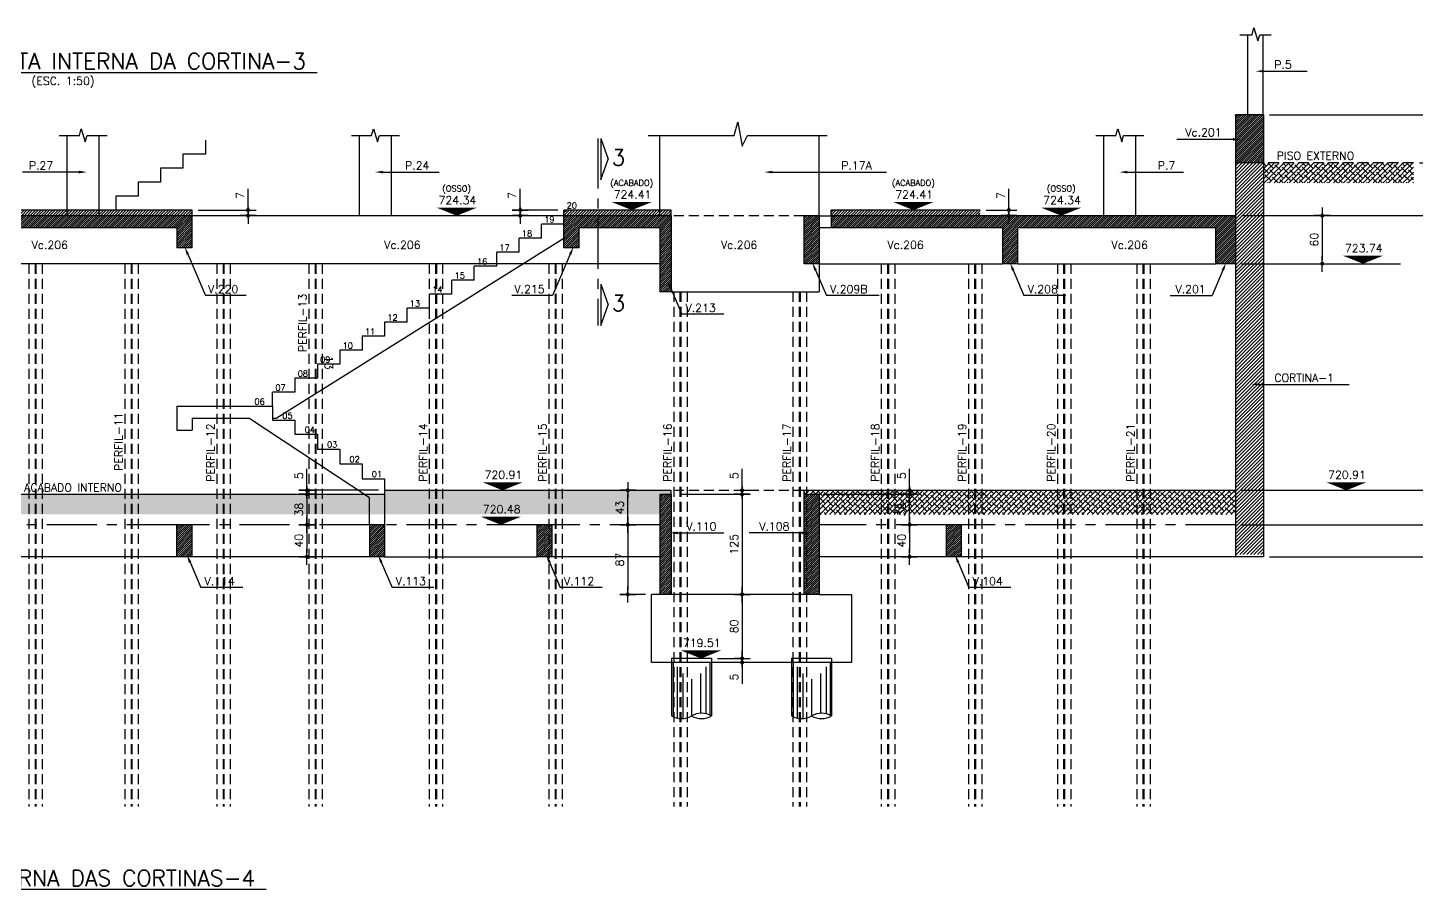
# Model space of a CAD drawing. Header units: inches. Extents: x 0 to 5940, y 0 to 4205.
# Drawn here: x 2187 to 3921, y 1259 to 2335 of the extents above; entities that cross this region are included whole.
import ezdxf
from ezdxf.enums import TextEntityAlignment as Align

# ---------------------------------------------------------------- set-up
doc = ezdxf.new("R2010")
doc.units = ezdxf.units.IN
doc.header["$LTSCALE"] = 50
doc.header["$MEASUREMENT"] = 0
doc.linetypes.add('CENTER', pattern=[2, 1.25, -0.25, 0.25, -0.25])
doc.linetypes.add('HIDDEN', pattern=[0.375, 0.25, -0.125])
for name, color, linetype in [('ATERRO', 253, 'Continuous'), ('COTA', 6, 'Continuous'), ('NIVEL', 3, 'Continuous'), ('TEXTO', 3, 'Continuous'), ('TEXTO_PERFIL', 4, 'Continuous'), ('VISTAS', 2, 'Continuous')]:
    doc.layers.add(name, color=color, linetype=linetype)
doc.styles.add('060CL', font='simplex.shx', dxfattribs={"height": 11.25})
doc.styles.add('ROMANS', font='romans.shx')
doc.dimstyles.new('COTA_50', dxfattribs={"dimscale": 5, "dimtxt": 2, "dimasz": 1, "dimexe": 2, "dimexo": 1.5, "dimgap": 1, "dimtad": 1, "dimzin": 12, "dimdsep": 46, "dimtxsty": 'ROMANS', "dimblk1": 'COTA', "dimblk2": 'COTA', "dimsah": 1, "dimcen": -4, "dimdle": 1.5, "dimclrd": 6, "dimclre": 6, "dimclrt": 3, "dimadec": 0, "dimazin": 0, "dimtfac": 1, "dimtofl": 0, "dimtmove": 0, "dimatfit": 3, "dimldrblk": 'COTA', "dimfxl": 1, "dimtolj": 1, "dimtzin": 12, "dimarcsym": 0})
pattern_1 = [(45, (6556.4943, 12262.44), (-1.3258252, 1.3258252), [])]
pattern_2 = [(45, (-30538.57, 12849.0712), (-1.76776695, 1.76776695), [])]
pattern_3 = [(45, (-30538.57, 9300.2643), (-1.32582521, 1.32582521), [])]
pattern_4 = [(45, (0, -30.5923), (-1.3258252, 1.3258252), [])]

# ---------------------------------------------------------------- blocks, each defined once
blk = doc.blocks.new('COTA')
at = {"layer": 'COTA'}
for p, q in [((2, 0), (-2, 0)), ((0, -2), (0, 2))]:
    blk.add_line(p, q, dxfattribs=at)
at = {"layer": 'COTA', "const_width": 0.5}
blk.add_lwpolyline([(-0.25, 0, 1), (0.25, 0, 1)], format="xyb", close=True, dxfattribs=at)
blk = doc.blocks.new('*D60')
at = {"layer": 'COTA', "color": 6, "lineweight": -2, "transparency": 16777216}
for p, q in [((3738, 2226.4), (3964, 2226.4)), ((3954, 2171.4), (3954, 2221.4)), ((3925.7, 2166.4), (3964, 2166.4))]:
    blk.add_line(p, q, dxfattribs=at)
at = {"layer": 'Defpoints', "color": 0, "transparency": 16777216}
for p in [(3730.5, 2226.4), (3954, 2226.4), (3918.2, 2166.4)]:
    blk.add_point(p, dxfattribs=at)
at = {"layer": 'COTA', "color": 6, "lineweight": -2, "transparency": 16777216, "xscale": 5, "yscale": 5, "zscale": 5}
for p, rotation in [((3954, 2226.4), 90), ((3954, 2166.4), 270)]:
    blk.add_blockref('COTA', p, dxfattribs=dict(at, rotation=rotation))
at = {"layer": 'COTA', "color": 3, "transparency": 16777216, "insert": (3944, 2196.4), "char_height": 10, "attachment_point": 5, "rotation": 90, "style": 'ROMANS'}
blk.add_mtext('\\A1;60', dxfattribs=at)
blk = doc.blocks.new('*D61')
at = {"layer": 'COTA', "color": 6, "lineweight": -2, "transparency": 16777216}
for p, q in [((3925.7, 2166.4), (3964, 2166.4)), ((3954, 2161.4), (3954, 2105.4)), ((3703, 2100.4), (3964, 2100.4))]:
    blk.add_line(p, q, dxfattribs=at)
at = {"layer": 'Defpoints', "color": 0, "transparency": 16777216}
for p in [(3918.2, 2166.4), (3695.5, 2100.4), (3954, 2100.4)]:
    blk.add_point(p, dxfattribs=at)
at = {"layer": 'COTA', "color": 6, "lineweight": -2, "transparency": 16777216, "xscale": 5, "yscale": 5, "zscale": 5}
for p, rotation in [((3954, 2166.4), 90), ((3954, 2100.4), 270)]:
    blk.add_blockref('COTA', p, dxfattribs=dict(at, rotation=rotation))
at = {"layer": 'COTA', "color": 3, "transparency": 16777216, "insert": (3944, 2133.4), "char_height": 10, "attachment_point": 5, "rotation": 90, "style": 'ROMANS'}
blk.add_mtext('\\A1;66', dxfattribs=at)
blk = doc.blocks.new('*D62')
at = {"layer": 'COTA', "color": 6, "lineweight": -2, "transparency": 16777216}
for p, q in [((3703, 1714.4), (3964, 1714.4)), ((3954, 1709.4), (3954, 1679.4)), ((3738, 1674.4), (3964, 1674.4))]:
    blk.add_line(p, q, dxfattribs=at)
at = {"layer": 'Defpoints', "color": 0, "transparency": 16777216}
for p in [(3695.5, 1714.4), (3730.5, 1674.4), (3954, 1674.4)]:
    blk.add_point(p, dxfattribs=at)
at = {"layer": 'COTA', "color": 6, "lineweight": -2, "transparency": 16777216, "xscale": 5, "yscale": 5, "zscale": 5}
for p, rotation in [((3954, 1714.4), 90), ((3954, 1674.4), 270)]:
    blk.add_blockref('COTA', p, dxfattribs=dict(at, rotation=rotation))
at = {"layer": 'COTA', "color": 3, "transparency": 16777216, "insert": (3944, 1694.4), "char_height": 10, "attachment_point": 5, "rotation": 90, "style": 'ROMANS'}
blk.add_mtext('\\A1;40', dxfattribs=at)
blk = doc.blocks.new('*D63')
at = {"layer": 'COTA', "color": 6, "lineweight": -2, "transparency": 16777216}
for p, q in [((3703, 2100.4), (3814, 2100.4)), ((3804, 2095.4), (3804, 2045.4)), ((3703, 2040.4), (3814, 2040.4))]:
    blk.add_line(p, q, dxfattribs=at)
at = {"layer": 'Defpoints', "color": 0, "transparency": 16777216}
for p in [(3695.5, 2100.4), (3695.5, 2040.4), (3804, 2040.4)]:
    blk.add_point(p, dxfattribs=at)
at = {"layer": 'COTA', "color": 6, "lineweight": -2, "transparency": 16777216, "xscale": 5, "yscale": 5, "zscale": 5}
for p, rotation in [((3804, 2100.4), 90), ((3804, 2040.4), 270)]:
    blk.add_blockref('COTA', p, dxfattribs=dict(at, rotation=rotation))
at = {"layer": 'COTA', "color": 3, "transparency": 16777216, "insert": (3794, 2070.4), "char_height": 10, "attachment_point": 5, "rotation": 90, "style": 'ROMANS'}
blk.add_mtext('\\A1;60', dxfattribs=at)
blk = doc.blocks.new('*D64')
at = {"layer": 'COTA', "color": 6, "lineweight": -2, "transparency": 16777216}
for p, q in [((3280.2, 1714.4), (3298.5, 1714.4)), ((3288.5, 1709.4), (3288.5, 1679.4)), ((3280.2, 1674.4), (3298.5, 1674.4))]:
    blk.add_line(p, q, dxfattribs=at)
at = {"layer": 'Defpoints', "color": 0, "transparency": 16777216}
for p in [(3272.7, 1714.4), (3272.7, 1674.4), (3288.5, 1674.4)]:
    blk.add_point(p, dxfattribs=at)
at = {"layer": 'COTA', "color": 6, "lineweight": -2, "transparency": 16777216, "xscale": 5, "yscale": 5, "zscale": 5}
for p, rotation in [((3288.5, 1714.4), 90), ((3288.5, 1674.4), 270)]:
    blk.add_blockref('COTA', p, dxfattribs=dict(at, rotation=rotation))
at = {"layer": 'COTA', "color": 3, "transparency": 16777216, "insert": (3278.5, 1694.4), "char_height": 10, "attachment_point": 5, "rotation": 90, "style": 'ROMANS'}
blk.add_mtext('\\A1;40', dxfattribs=at)
blk = doc.blocks.new('*D77')
at = {"layer": 'COTA', "color": 6, "lineweight": -2, "transparency": 16777216}
for p, q in [((3079.1, 1762.4), (3079.1, 1784)), ((3003, 1752.4), (3089.1, 1752.4)), ((3079.8, 1757.4), (3089.1, 1757.4)), ((3079.1, 1747.4), (3079.1, 1742.4))]:
    blk.add_line(p, q, dxfattribs=at)
at = {"layer": 'Defpoints', "color": 0, "transparency": 16777216}
for p in [(2995.5, 1752.4), (3072.3, 1757.4), (3079.1, 1757.4)]:
    blk.add_point(p, dxfattribs=at)
at = {"layer": 'COTA', "color": 6, "lineweight": -2, "transparency": 16777216, "xscale": 5, "yscale": 5, "zscale": 5}
for p, rotation in [((3079.1, 1757.4), 270), ((3079.1, 1752.4), 90)]:
    blk.add_blockref('COTA', p, dxfattribs=dict(at, rotation=rotation))
at = {"layer": 'COTA', "color": 3, "transparency": 16777216, "insert": (3069.1, 1775.7), "char_height": 10, "attachment_point": 5, "rotation": 90, "style": 'ROMANS'}
blk.add_mtext('\\A1;5', dxfattribs=at)
blk = doc.blocks.new('*D78')
at = {"layer": 'COTA', "color": 6, "lineweight": -2}
for p, q in [((3078.9, 1752.4), (3089.1, 1752.4)), ((3079.1, 1747.4), (3079.1, 1632.4)), ((3073.8, 1627.4), (3089.1, 1627.4))]:
    blk.add_line(p, q, dxfattribs=at)
at = {"layer": 'Defpoints', "color": 0}
for p in [(3071.4, 1752.4), (3066.3, 1627.4), (3079.1, 1627.4)]:
    blk.add_point(p, dxfattribs=at)
at = {"layer": 'COTA', "color": 6, "lineweight": -2, "xscale": 5, "yscale": 5, "zscale": 5}
for p, rotation in [((3079.1, 1752.4), 90), ((3079.1, 1627.4), 270)]:
    blk.add_blockref('COTA', p, dxfattribs=dict(at, rotation=rotation))
at = {"layer": 'COTA', "color": 3, "insert": (3069.1, 1689.9), "char_height": 10, "attachment_point": 5, "rotation": 90, "style": 'ROMANS'}
blk.add_mtext('\\A1;125', dxfattribs=at)
blk = doc.blocks.new('*D80')
at = {"layer": 'COTA', "color": 6, "lineweight": -2, "transparency": 16777216}
for p, q in [((3412.4, 2112.4), (3412.4, 2134)), ((3384.1, 2107.4), (3422.4, 2107.4)), ((3407.4, 2100.4), (3422.4, 2100.4)), ((3412.4, 2095.4), (3412.4, 2090.4))]:
    blk.add_line(p, q, dxfattribs=at)
at = {"layer": 'Defpoints', "color": 0, "transparency": 16777216}
for p in [(3376.6, 2107.4), (3399.9, 2100.4), (3412.4, 2107.4)]:
    blk.add_point(p, dxfattribs=at)
at = {"layer": 'COTA', "color": 6, "lineweight": -2, "transparency": 16777216, "xscale": 5, "yscale": 5, "zscale": 5}
for p, rotation in [((3412.4, 2107.4), 270), ((3412.4, 2100.4), 90)]:
    blk.add_blockref('COTA', p, dxfattribs=dict(at, rotation=rotation))
at = {"layer": 'COTA', "color": 3, "transparency": 16777216, "insert": (3402.4, 2125.7), "char_height": 10, "attachment_point": 5, "rotation": 90, "style": 'ROMANS'}
blk.add_mtext('\\A1;7', dxfattribs=at)
blk = doc.blocks.new('*D81')
at = {"layer": 'COTA', "color": 6, "lineweight": -2, "transparency": 16777216}
for p, q in [((2802, 2112.4), (2802, 2134)), ((2849, 2107.4), (2792, 2107.4)), ((2810.7, 2100.4), (2792, 2100.4)), ((2802, 2095.4), (2802, 2090.4))]:
    blk.add_line(p, q, dxfattribs=at)
at = {"layer": 'Defpoints', "color": 0, "transparency": 16777216}
for p in [(2802, 2107.4), (2818.2, 2100.4), (2856.5, 2107.4)]:
    blk.add_point(p, dxfattribs=at)
at = {"layer": 'COTA', "color": 6, "lineweight": -2, "transparency": 16777216, "xscale": 5, "yscale": 5, "zscale": 5}
for p, rotation in [((2802, 2107.4), 270), ((2802, 2100.4), 90)]:
    blk.add_blockref('COTA', p, dxfattribs=dict(at, rotation=rotation))
at = {"layer": 'COTA', "color": 3, "transparency": 16777216, "insert": (2792, 2125.7), "char_height": 10, "attachment_point": 5, "rotation": 90, "style": 'ROMANS'}
blk.add_mtext('\\A1;7', dxfattribs=at)
blk = doc.blocks.new('*D82')
at = {"layer": 'COTA', "color": 6, "lineweight": -2, "transparency": 16777216}
for p, q in [((2461.8, 2112.4), (2461.8, 2134)), ((2399.5, 2107.4), (2471.8, 2107.4)), ((2463.8, 2100.4), (2471.8, 2100.4)), ((2461.8, 2095.4), (2461.8, 2090.4))]:
    blk.add_line(p, q, dxfattribs=at)
at = {"layer": 'Defpoints', "color": 0, "transparency": 16777216}
for p in [(2392, 2107.4), (2456.3, 2100.4), (2461.8, 2107.4)]:
    blk.add_point(p, dxfattribs=at)
at = {"layer": 'COTA', "color": 6, "lineweight": -2, "transparency": 16777216, "xscale": 5, "yscale": 5, "zscale": 5}
for p, rotation in [((2461.8, 2107.4), 270), ((2461.8, 2100.4), 90)]:
    blk.add_blockref('COTA', p, dxfattribs=dict(at, rotation=rotation))
at = {"layer": 'COTA', "color": 3, "transparency": 16777216, "insert": (2451.8, 2125.7), "char_height": 10, "attachment_point": 5, "rotation": 90, "style": 'ROMANS'}
blk.add_mtext('\\A1;7', dxfattribs=at)
blk = doc.blocks.new('*D114')
at = {"layer": 'COTA', "color": 6, "lineweight": -2, "transparency": 16777216}
for p, q in [((2535.4, 1762.4), (2535.4, 1784)), ((2625, 1757.4), (2525.4, 1757.4)), ((2537, 1752.4), (2545.4, 1752.4)), ((2535.4, 1747.4), (2535.4, 1742.4))]:
    blk.add_line(p, q, dxfattribs=at)
at = {"layer": 'Defpoints', "color": 0, "transparency": 16777216}
for p in [(2529.5, 1752.4), (2535.4, 1757.4), (2632.5, 1757.4)]:
    blk.add_point(p, dxfattribs=at)
at = {"layer": 'COTA', "color": 6, "lineweight": -2, "transparency": 16777216, "xscale": 5, "yscale": 5, "zscale": 5}
for p, rotation in [((2535.4, 1757.4), 270), ((2535.4, 1752.4), 90)]:
    blk.add_blockref('COTA', p, dxfattribs=dict(at, rotation=rotation))
at = {"layer": 'COTA', "color": 3, "transparency": 16777216, "insert": (2525.4, 1775.7), "char_height": 10, "attachment_point": 5, "rotation": 90, "style": 'ROMANS'}
blk.add_mtext('\\A1;5', dxfattribs=at)
blk = doc.blocks.new('*D115')
at = {"layer": 'COTA', "color": 6, "lineweight": -2, "transparency": 16777216}
for p, q in [((3180.4, 1752.4), (3298.5, 1752.4)), ((3288.5, 1719.4), (3288.5, 1747.4)), ((3287.6, 1714.4), (3298.5, 1714.4))]:
    blk.add_line(p, q, dxfattribs=at)
at = {"layer": 'Defpoints', "color": 0, "transparency": 16777216}
for p in [(3172.9, 1752.4), (3288.5, 1752.4), (3280.1, 1714.4)]:
    blk.add_point(p, dxfattribs=at)
at = {"layer": 'COTA', "color": 6, "lineweight": -2, "transparency": 16777216, "xscale": 5, "yscale": 5, "zscale": 5}
for p, rotation in [((3288.5, 1752.4), 90), ((3288.5, 1714.4), 270)]:
    blk.add_blockref('COTA', p, dxfattribs=dict(at, rotation=rotation))
at = {"layer": 'COTA', "color": 3, "transparency": 16777216, "insert": (3278.5, 1733.4), "char_height": 10, "attachment_point": 5, "rotation": 90, "style": 'ROMANS'}
blk.add_mtext('\\A1;38', dxfattribs=at)
blk = doc.blocks.new('*D116')
at = {"layer": 'COTA', "color": 6, "lineweight": -2, "transparency": 16777216}
for p, q in [((3288.5, 1762.4), (3288.5, 1784)), ((3283.7, 1757.4), (3298.5, 1757.4)), ((3283.7, 1752.4), (3298.5, 1752.4)), ((3288.5, 1747.4), (3288.5, 1742.4))]:
    blk.add_line(p, q, dxfattribs=at)
at = {"layer": 'Defpoints', "color": 0, "transparency": 16777216}
for p in [(3276.2, 1757.4), (3276.2, 1752.4), (3288.5, 1757.4)]:
    blk.add_point(p, dxfattribs=at)
at = {"layer": 'COTA', "color": 6, "lineweight": -2, "transparency": 16777216, "xscale": 5, "yscale": 5, "zscale": 5}
for p, rotation in [((3288.5, 1757.4), 270), ((3288.5, 1752.4), 90)]:
    blk.add_blockref('COTA', p, dxfattribs=dict(at, rotation=rotation))
at = {"layer": 'COTA', "color": 3, "transparency": 16777216, "insert": (3278.5, 1775.7), "char_height": 10, "attachment_point": 5, "rotation": 90, "style": 'ROMANS'}
blk.add_mtext('\\A1;5', dxfattribs=at)
blk = doc.blocks.new('*D117')
at = {"layer": 'COTA', "color": 6, "lineweight": -2, "transparency": 16777216}
for p, q in [((2533.7, 1752.4), (2525.4, 1752.4)), ((2535.4, 1747.4), (2535.4, 1719.4)), ((2533.7, 1714.4), (2525.4, 1714.4))]:
    blk.add_line(p, q, dxfattribs=at)
at = {"layer": 'Defpoints', "color": 0, "transparency": 16777216}
for p in [(2541.2, 1752.4), (2535.4, 1714.4), (2541.2, 1714.4)]:
    blk.add_point(p, dxfattribs=at)
at = {"layer": 'COTA', "color": 6, "lineweight": -2, "transparency": 16777216, "xscale": 5, "yscale": 5, "zscale": 5}
for p, rotation in [((2535.4, 1752.4), 90), ((2535.4, 1714.4), 270)]:
    blk.add_blockref('COTA', p, dxfattribs=dict(at, rotation=rotation))
at = {"layer": 'COTA', "color": 3, "transparency": 16777216, "insert": (2525.4, 1733.4), "char_height": 10, "attachment_point": 5, "rotation": 90, "style": 'ROMANS'}
blk.add_mtext('\\A1;38', dxfattribs=at)
blk = doc.blocks.new('*D118')
at = {"layer": 'COTA', "color": 6, "lineweight": -2, "transparency": 16777216}
for p, q in [((2537.5, 1714.4), (2525.4, 1714.4)), ((2535.4, 1709.4), (2535.4, 1679.4)), ((2537.5, 1674.4), (2525.4, 1674.4))]:
    blk.add_line(p, q, dxfattribs=at)
at = {"layer": 'Defpoints', "color": 0, "transparency": 16777216}
for p in [(2545, 1714.4), (2535.4, 1674.4), (2545, 1674.4)]:
    blk.add_point(p, dxfattribs=at)
at = {"layer": 'COTA', "color": 6, "lineweight": -2, "transparency": 16777216, "xscale": 5, "yscale": 5, "zscale": 5}
for p, rotation in [((2535.4, 1714.4), 90), ((2535.4, 1674.4), 270)]:
    blk.add_blockref('COTA', p, dxfattribs=dict(at, rotation=rotation))
at = {"layer": 'COTA', "color": 3, "transparency": 16777216, "insert": (2525.4, 1694.4), "char_height": 10, "attachment_point": 5, "rotation": 90, "style": 'ROMANS'}
blk.add_mtext('\\A1;40', dxfattribs=at)
blk = doc.blocks.new('*D119')
at = {"layer": 'COTA', "color": 6, "lineweight": -2}
for p, q in [((2938.3, 1714.4), (2926.2, 1714.4)), ((2936.2, 1709.4), (2936.2, 1632.4)), ((2958.5, 1627.4), (2926.2, 1627.4))]:
    blk.add_line(p, q, dxfattribs=at)
at = {"layer": 'Defpoints', "color": 0}
for p in [(2945.8, 1714.4), (2936.2, 1627.4), (2966, 1627.4)]:
    blk.add_point(p, dxfattribs=at)
at = {"layer": 'COTA', "color": 6, "lineweight": -2, "xscale": 5, "yscale": 5, "zscale": 5}
for p, rotation in [((2936.2, 1714.4), 90), ((2936.2, 1627.4), 270)]:
    blk.add_blockref('COTA', p, dxfattribs=dict(at, rotation=rotation))
at = {"layer": 'COTA', "color": 3, "insert": (2926.2, 1670.9), "char_height": 10, "attachment_point": 5, "rotation": 90, "style": 'ROMANS'}
blk.add_mtext('\\A1;87', dxfattribs=at)
blk = doc.blocks.new('*D120')
at = {"layer": 'COTA', "color": 6, "lineweight": -2, "transparency": 16777216}
for p, q in [((2940.2, 1757.4), (2926.2, 1757.4)), ((2936.2, 1719.4), (2936.2, 1752.4)), ((2940.2, 1714.4), (2926.2, 1714.4))]:
    blk.add_line(p, q, dxfattribs=at)
at = {"layer": 'Defpoints', "color": 0, "transparency": 16777216}
for p in [(2936.2, 1757.4), (2947.7, 1757.4), (2947.7, 1714.4)]:
    blk.add_point(p, dxfattribs=at)
at = {"layer": 'COTA', "color": 6, "lineweight": -2, "transparency": 16777216, "xscale": 5, "yscale": 5, "zscale": 5}
for p, rotation in [((2936.2, 1757.4), 90), ((2936.2, 1714.4), 270)]:
    blk.add_blockref('COTA', p, dxfattribs=dict(at, rotation=rotation))
at = {"layer": 'COTA', "color": 3, "transparency": 16777216, "insert": (2926.2, 1735.9), "char_height": 10, "attachment_point": 5, "rotation": 90, "style": 'ROMANS'}
blk.add_mtext('\\A1;43', dxfattribs=at)
blk = doc.blocks.new('*D121')
at = {"layer": 'COTA', "color": 6, "lineweight": -2, "transparency": 16777216}
for p, q in [((3703, 1757.4), (3964, 1757.4)), ((3954, 1719.4), (3954, 1752.4)), ((3703, 1714.4), (3964, 1714.4))]:
    blk.add_line(p, q, dxfattribs=at)
at = {"layer": 'Defpoints', "color": 0, "transparency": 16777216}
for p in [(3695.5, 1757.4), (3954, 1757.4), (3695.5, 1714.4)]:
    blk.add_point(p, dxfattribs=at)
at = {"layer": 'COTA', "color": 6, "lineweight": -2, "transparency": 16777216, "xscale": 5, "yscale": 5, "zscale": 5}
for p, rotation in [((3954, 1757.4), 90), ((3954, 1714.4), 270)]:
    blk.add_blockref('COTA', p, dxfattribs=dict(at, rotation=rotation))
at = {"layer": 'COTA', "color": 3, "transparency": 16777216, "insert": (3944, 1735.9), "char_height": 10, "attachment_point": 5, "rotation": 90, "style": 'ROMANS'}
blk.add_mtext('\\A1;43', dxfattribs=at)
blk = doc.blocks.new('*D144')
at = {"layer": 'COTA', "color": 6, "lineweight": -2}
for p, q in [((3080.1, 1627.4), (3069.1, 1627.4)), ((3079.1, 1622.4), (3079.1, 1552.4)), ((3048.5, 1547.4), (3089.1, 1547.4))]:
    blk.add_line(p, q, dxfattribs=at)
at = {"layer": 'Defpoints', "color": 0}
for p in [(3087.6, 1627.4), (3041, 1547.4), (3079.1, 1547.4)]:
    blk.add_point(p, dxfattribs=at)
at = {"layer": 'COTA', "color": 6, "lineweight": -2, "xscale": 5, "yscale": 5, "zscale": 5}
for p, rotation in [((3079.1, 1627.4), 90), ((3079.1, 1547.4), 270)]:
    blk.add_blockref('COTA', p, dxfattribs=dict(at, rotation=rotation))
at = {"layer": 'COTA', "color": 3, "insert": (3069.1, 1587.4), "char_height": 10, "attachment_point": 5, "rotation": 90, "style": 'ROMANS'}
blk.add_mtext('\\A1;80', dxfattribs=at)
blk = doc.blocks.new('*D145')
at = {"layer": 'COTA', "color": 6, "lineweight": -2}
for p, q in [((3077.9, 1547.4), (3069.1, 1547.4)), ((3079.1, 1552.4), (3079.1, 1557.4)), ((3077.9, 1542.4), (3069.1, 1542.4)), ((3079.1, 1537.4), (3079.1, 1515.7))]:
    blk.add_line(p, q, dxfattribs=at)
at = {"layer": 'Defpoints', "color": 0}
for p in [(3085.4, 1547.4), (3079.1, 1542.4), (3085.4, 1542.4)]:
    blk.add_point(p, dxfattribs=at)
at = {"layer": 'COTA', "color": 6, "lineweight": -2, "xscale": 5, "yscale": 5, "zscale": 5}
for p, rotation in [((3079.1, 1547.4), 270), ((3079.1, 1542.4), 90)]:
    blk.add_blockref('COTA', p, dxfattribs=dict(at, rotation=rotation))
at = {"layer": 'COTA', "color": 3, "insert": (3069.1, 1524), "char_height": 10, "attachment_point": 5, "rotation": 90, "style": 'ROMANS'}
blk.add_mtext('\\A1;5', dxfattribs=at)

msp = doc.modelspace()

# ---------------------------------------------------------------- hatches: boundary and pattern name
at = {"layer": 'ATERRO'}
h = msp.add_hatch(dxfattribs=at)
h.set_pattern_fill('ANSI38', color=256, scale=35)
h.set_pattern_definition([(45, (1172.5196, 6332.54), (-3.093592, 3.093592), []), (135, (1172.5196, 6332.54), (-9.2807765, 3.093592), [10.9375, -6.5625])])
h.paths.add_polyline_path([(3918.22, 2166.351), (3730.53, 2166.351), (3730.53, 2141.399), (3918.22, 2141.399)])
h = msp.add_hatch(dxfattribs=at)
h.set_pattern_fill('ANSI38', color=256, scale=35)
h.paths.add_polyline_path([(2976.48, 1752.351), (2990.48, 1752.351), (2990.48, 1757.351), (2632.48, 1757.351), (2632.48, 1752.351), (1946.48, 1752.351), (1946.48, 1732.351), (1759.98, 1732.351), (1759.98, 1752.351), (1490.946, 1752.351), (1490.946, 1727.351), (2976.48, 1727.351)])
h = msp.add_hatch(dxfattribs=at)
h.set_pattern_fill('ANSI38', color=256, scale=35)
h.set_pattern_definition([(45, (0, 178.407), (-3.093592, 3.093592), []), (135, (0, 178.407), (-9.2807765, 3.093592), [10.9375, -6.5625])])
h.paths.add_polyline_path([(3695.53, 1757.351), (3156.48, 1757.351), (3156.48, 1752.351), (3175.48, 1752.351), (3175.48, 1727.351), (3695.53, 1727.351)])
at = {"layer": 'VISTAS'}
h = msp.add_hatch(dxfattribs=at)
h.set_pattern_fill('ANSI31', color=252, scale=15)
h.set_pattern_definition(pattern_1)
h.paths.add_polyline_path([(3695.53, 2166.351), (3730.53, 2166.351), (3730.53, 2226.351), (3695.53, 2226.351)])
h = msp.add_hatch(dxfattribs=at)
h.set_pattern_fill('ANSI31', color=253, scale=25)
h.set_pattern_definition([(45, (6556.4943, 12262.44), (-2.2097087, 2.2097087), [])])
h.paths.add_polyline_path([(3730.53, 2166.351), (3695.53, 2166.351), (3695.53, 1677.351), (3730.53, 1677.351)])
h = msp.add_hatch(dxfattribs=at)
h.set_pattern_fill('ANSI31', color=253, scale=20)
h.set_pattern_definition(pattern_2)
h.paths.add_polyline_path([(2391.98, 2107.351), (1946.48, 2107.351), (1946.48, 2100.351), (2391.98, 2100.351)])
h = msp.add_hatch(dxfattribs=at)
h.set_pattern_fill('ANSI31', color=252, scale=15)
h.set_pattern_definition(pattern_3)
h.paths.add_polyline_path([(2372.98, 2085.351), (2372.98, 2060.351), (2391.98, 2060.351), (2391.98, 2100.351), (1946.48, 2100.351), (1946.48, 2040.351), (1965.48, 2040.351), (1965.48, 2085.351), (2040.48, 2085.351), (2040.48, 2040.351), (2090.48, 2040.351), (2090.48, 2085.351)])
h = msp.add_hatch(dxfattribs=at)
h.set_pattern_fill('ANSI31', color=253, scale=20)
h.set_pattern_definition([(45, (-30538.57, 12722.988), (-1.76776695, 1.76776695), [])])
h.paths.add_polyline_path([(2990.48, 2107.351), (2856.48, 2107.351), (2856.48, 2100.351), (2990.48, 2100.351)])
h = msp.add_hatch(dxfattribs=at)
h.set_pattern_fill('ANSI31', color=252, scale=15)
h.set_pattern_definition(pattern_4)
h.paths.add_polyline_path([(2898.921, 2100.351), (2856.48, 2100.351), (2856.48, 2060.351), (2875.48, 2060.351), (2875.48, 2085.351), (2898.921, 2085.351)])
h.paths.add_polyline_path([(2990.48, 2100.351), (2898.921, 2100.351), (2898.921, 2085.351), (2976.48, 2085.351), (2976.48, 2005.351), (2990.48, 2005.351)])
h = msp.add_hatch(dxfattribs=at)
h.set_pattern_fill('ANSI31', color=252, scale=15)
h.set_pattern_definition(pattern_3)
h.paths.add_polyline_path([(3156.48, 2040.351), (3175.48, 2040.351), (3175.48, 2100.351), (3156.48, 2100.351)])
h = msp.add_hatch(dxfattribs=at)
h.set_pattern_fill('ANSI31', color=253, scale=20)
h.set_pattern_definition(pattern_2)
h.paths.add_polyline_path([(3376.646, 2107.351), (3190.48, 2107.351), (3190.48, 2100.351), (3376.646, 2100.351)])
h = msp.add_hatch(dxfattribs=at)
h.set_pattern_fill('ANSI31', color=252, scale=15)
h.set_pattern_definition(pattern_3)
h.paths.add_polyline_path([(3190.48, 2100.351), (3190.48, 2085.351), (3404.48, 2085.351), (3404.48, 2040.351), (3423.48, 2040.351), (3423.48, 2085.351), (3670.53, 2085.351), (3670.53, 2040.351), (3695.53, 2040.351), (3695.53, 2100.351)])
h = msp.add_hatch(dxfattribs=at)
h.set_pattern_fill('ANSI31', color=252, scale=15)
h.set_pattern_definition(pattern_4)
edge = h.paths.add_edge_path()
edge.add_line((2990.48, 1752.351), (2976.48, 1752.351))
edge.add_line((2976.48, 1752.351), (2976.48, 1627.351))
edge.add_line((2990.48, 1627.351), (2976.48, 1627.351))
edge.add_line((2990.48, 1752.351), (2990.48, 1627.351))
h = msp.add_hatch(dxfattribs=at)
h.set_pattern_fill('ANSI31', color=252, scale=15)
h.set_pattern_definition([(45, (6556.4943, 12265.44), (-1.3258252, 1.3258252), [])])
h.paths.add_polyline_path([(3175.48, 1752.351), (3175.48, 1627.351), (3175.48, 1627.351), (3156.48, 1627.351), (3156.48, 1627.351), (3156.48, 1752.351), (3156.48, 1752.351)])
h = msp.add_hatch(dxfattribs=at)
h.set_pattern_fill('ANSI31', color=252, scale=15)
h.set_pattern_definition([(45, (6582.9943, 12262.44), (-1.3258252, 1.3258252), [])])
h.paths.add_polyline_path([(2391.98, 1714.351), (2372.98, 1714.351), (2372.98, 1674.351), (2391.98, 1674.351)])
h = msp.add_hatch(dxfattribs=at)
h.set_pattern_fill('ANSI31', color=252, scale=15)
h.set_pattern_definition([(45, (6582.4943, 12262.44), (-1.3258252, 1.3258252), [])])
h.paths.add_polyline_path([(2613.48, 1714.351), (2613.48, 1674.351), (2632.48, 1674.351), (2632.48, 1714.351)])
h = msp.add_hatch(dxfattribs=at)
h.set_pattern_fill('ANSI31', color=252, scale=15)
h.set_pattern_definition(pattern_1)
h.paths.add_polyline_path([(2841.48, 1714.351), (2822.48, 1714.351), (2822.48, 1674.351), (2841.48, 1674.351)])
h = msp.add_hatch(dxfattribs=at)
h.set_pattern_fill('ANSI31', color=252, scale=15)
h.set_pattern_definition(pattern_1)
h.paths.add_polyline_path([(3333.98, 1674.351), (3352.98, 1674.351), (3352.98, 1714.351), (3333.98, 1714.351)])

# ---------------------------------------------------------------- linework, layer by layer
at = {"layer": 'COTA'}
msp.add_line((3813.974, 2040.351), (3901.914, 2040.351), dxfattribs=at)
at = {"layer": 'COTA', "linetype": 'CENTER'}
for p, q in [((2372.98, 1714.351), (1967.98, 1714.351)), ((2613.48, 1714.351), (2391.98, 1714.351)), ((2822.48, 1714.351), (2632.48, 1714.351)), ((2976.48, 1714.351), (2841.48, 1714.351)), ((3333.98, 1714.351), (3175.48, 1714.351)), ((3695.53, 1714.351), (3352.98, 1714.351))]:
    msp.add_line(p, q, dxfattribs=at)
at = {"layer": 'NIVEL', "color": 1}
for points in [[(2722.523, 2100.351, 0, 50, 0), (2722.523, 2110.351, 50, 50, 0)], [(2941.351, 2107.351, 0, 50, 0), (2941.351, 2117.351, 50, 50, 0)], [(3293.217, 2107.351, 0, 50, 0), (3293.217, 2117.351, 50, 50, 0)], [(3477.992, 2100.351, 0, 50, 0), (3477.992, 2110.351, 50, 50, 0)], [(2461.97, 2100.351, 0, 50, 0), (2461.97, 2100.351, 50, 50, 0)], [(3855.004, 2040.351, 0, 50, 0), (3855.004, 2050.351, 50, 50, 0)], [(2780.025, 1757.351, 0, 50, 0), (2780.025, 1767.351, 50, 50, 0)], [(3834.042, 1757.351, 0, 50, 0), (3834.042, 1767.351, 50, 50, 0)], [(2777.869, 1714.351, 0, 50, 0), (2777.869, 1724.351, 50, 50, 0)], [(3027.855, 1547.351, 0, 50, 0), (3027.855, 1557.351, 50, 50, 0)]]:
    msp.add_lwpolyline(points, format="xyseb", dxfattribs=at)
at = {"layer": 'TEXTO', "color": 8}
for p, q in [((3730.765, 2280.811), (3785.141, 2280.811)), ((3692.623, 2195.71), (3622.474, 2195.71)), ((2250.267, 2154.811), (2180.118, 2154.811)), ((2630.44, 2154.811), (2700.589, 2154.811)), ((3116.912, 2154.811), (3259.392, 2154.811)), ((3560.44, 2154.811), (3630.589, 2154.811)), ((2386.535, 2052.204), (2408.597, 2000.773)), ((2864.388, 2052.204), (2842.326, 2000.773)), ((3170.944, 2032.196), (3184.423, 2000.773)), ((3417.875, 2032.196), (3431.354, 2000.773)), ((3679.779, 2032.196), (3666.3, 2000.773)), ((2459.555, 2000.773), (2408.597, 2000.773)), ((2842.326, 2000.773), (2791.368, 2000.773)), ((2990.42, 2008.773), (3003.899, 1977.35)), ((3250.221, 2000.773), (3184.423, 2000.773)), ((3483.612, 2000.773), (3431.354, 2000.773)), ((3614.042, 2000.773), (3666.3, 2000.773)), ((3056.157, 1977.35), (3003.899, 1977.35)), ((3725.617, 1889.68), (3837.778, 1889.68)), ((2998.519, 1704.133), (3056.47, 1704.133)), ((3153.442, 1704.133), (3087.911, 1704.133)), ((2389.409, 1667.534), (2402.889, 1636.111)), ((2628.333, 1667.534), (2641.812, 1636.111)), ((2838.506, 1667.534), (2851.985, 1636.111)), ((3349.103, 1667.534), (3362.583, 1636.111)), ((2455.147, 1636.111), (2402.889, 1636.111)), ((2694.07, 1636.111), (2641.812, 1636.111)), ((2904.243, 1636.111), (2851.985, 1636.111)), ((3414.841, 1636.111), (3362.583, 1636.111))]:
    msp.add_line(p, q, dxfattribs=at)
at = {"layer": 'TEXTO', "color": 4, "linetype": 'CENTER'}
msp.add_line((2898.921, 2196.67), (2898.921, 1963.256), dxfattribs=at)
at = {"layer": 'TEXTO', "color": 4}
for p, q in [((2902.518, 2196.67), (2902.518, 2144.957)), ((2902.518, 2196.67), (2911.769, 2170.814)), ((2902.518, 2144.957), (2911.769, 2170.814)), ((2902.518, 2014.97), (2902.518, 1963.256)), ((2902.518, 2014.97), (2911.769, 1989.113)), ((2902.518, 1963.256), (2911.769, 1989.113))]:
    msp.add_line(p, q, dxfattribs=at)
at = {"layer": 'TEXTO', "color": 8}
for points in [[(3730.765, 2279.145), (3730.765, 2282.478), (3720.765, 2280.811)], [(3692.623, 2194.043), (3692.623, 2197.377), (3702.623, 2195.71)], [(2250.267, 2153.145), (2250.267, 2156.478), (2260.267, 2154.811)], [(2630.44, 2153.145), (2630.44, 2156.478), (2620.44, 2154.811)], [(3116.912, 2153.145), (3116.912, 2156.478), (3106.912, 2154.811)], [(3560.44, 2153.145), (3560.44, 2156.478), (3550.44, 2154.811)], [(2388.067, 2052.861), (2385.003, 2051.546), (2382.593, 2061.394)], [(2862.856, 2052.861), (2865.92, 2051.546), (2868.33, 2061.394)], [(3172.475, 2032.853), (3169.412, 2031.539), (3167.001, 2041.386)], [(3419.406, 2032.853), (3416.343, 2031.539), (3413.932, 2041.386)], [(3678.248, 2032.853), (3681.311, 2031.539), (3683.722, 2041.386)], [(2991.952, 2009.43), (2988.888, 2008.116), (2986.478, 2017.963)], [(3725.617, 1888.013), (3725.617, 1891.347), (3715.617, 1889.68)], [(2998.519, 1702.467), (2998.519, 1705.8), (2988.519, 1704.133)], [(3153.442, 1702.467), (3153.442, 1705.8), (3163.442, 1704.133)], [(2390.941, 1668.191), (2387.878, 1666.877), (2385.467, 1676.724)], [(2629.864, 1668.191), (2626.801, 1666.877), (2624.39, 1676.724)], [(2840.037, 1668.191), (2836.974, 1666.877), (2834.563, 1676.724)], [(3350.635, 1668.191), (3347.572, 1666.877), (3345.161, 1676.724)]]:
    msp.add_solid(points, dxfattribs=at)
at = {"layer": 'VISTAS', "color": 8}
for p, q in [((3701.03, 2326.351), (3716.25, 2326.351)), ((3716.25, 2326.351), (3718.59, 2335.046)), ((3718.59, 2335.046), (3723.631, 2318.538)), ((3723.631, 2318.538), (3726.001, 2326.351)), ((3726.001, 2326.351), (3740.03, 2326.351)), ((2251.133, 2200.351), (2253.473, 2209.046)), ((2253.473, 2209.046), (2258.514, 2192.538)), ((2616.133, 2200.351), (2618.473, 2209.046)), ((2618.473, 2209.046), (2623.514, 2192.538)), ((3069.202, 2200.351), (3073.989, 2217.359)), ((3073.989, 2217.359), (3079.03, 2187.159)), ((3546.133, 2200.351), (3548.473, 2209.046)), ((3548.473, 2209.046), (3553.514, 2192.538)), ((2225.979, 2200.351), (2251.133, 2200.351)), ((2258.514, 2192.538), (2260.884, 2200.351)), ((2260.884, 2200.351), (2285.98, 2200.351)), ((2590.979, 2200.351), (2616.133, 2200.351)), ((2623.514, 2192.538), (2625.884, 2200.351)), ((2625.884, 2200.351), (2650.98, 2200.351)), ((2961.814, 2200.351), (3069.202, 2200.351)), ((3079.03, 2187.159), (3085.805, 2200.351)), ((3085.805, 2200.351), (3185.48, 2200.351)), ((3520.979, 2200.351), (3546.133, 2200.351)), ((3553.514, 2192.538), (3555.884, 2200.351)), ((3555.884, 2200.351), (3580.98, 2200.351)), ((3040.98, 1547.351), (2990.98, 1547.351)), ((2990.98, 1547.351), (2990.98, 1475.607)), ((3040.98, 1547.351), (3040.98, 1475.607)), ((3190.98, 1547.351), (3140.98, 1547.351)), ((3140.98, 1547.351), (3140.98, 1475.607)), ((3190.98, 1547.351), (3190.98, 1475.607)), ((2992.98, 1542.351), (2992.98, 1474.602)), ((2997.98, 1537.087), (2997.98, 1472.949)), ((3004.98, 1528.627), (3004.98, 1472.396)), ((3026.98, 1528.627), (3026.98, 1478.819)), ((3033.98, 1537.087), (3033.98, 1478.266)), ((3038.98, 1542.351), (3038.98, 1476.613)), ((3142.98, 1542.351), (3142.98, 1474.602)), ((3147.98, 1537.087), (3147.98, 1472.949)), ((3154.98, 1528.627), (3154.98, 1472.396)), ((3176.98, 1528.627), (3176.98, 1478.819)), ((3183.98, 1537.087), (3183.98, 1478.266)), ((3188.98, 1542.351), (3188.98, 1476.613)), ((3015.98, 1521.483), (3015.98, 1475.607)), ((3165.98, 1521.483), (3165.98, 1475.607))]:
    msp.add_line(p, q, dxfattribs=at)
at = {"layer": 'VISTAS'}
for p, q in [((3711.03, 2226.351), (3711.03, 2326.351)), ((3730.03, 2226.351), (3730.03, 2326.351)), ((2235.98, 2100.351), (2235.98, 2200.351)), ((2275.98, 2100.351), (2275.98, 2200.351)), ((2600.98, 2100.351), (2600.98, 2200.351)), ((2640.98, 2100.351), (2640.98, 2200.351)), ((2976.48, 2100.351), (2976.48, 2200.351)), ((3175.48, 2100.351), (3175.48, 2200.351)), ((3530.98, 2100.351), (3530.98, 2200.351)), ((3570.98, 2100.351), (3570.98, 2200.351)), ((3695.53, 2166.351), (3695.53, 1674.351)), ((3730.53, 2166.351), (3730.53, 1674.351)), ((2856.48, 2100.351), (2391.98, 2100.351)), ((3175.48, 2100.351), (3190.48, 2100.351)), ((3190.48, 2085.351), (3175.48, 2085.351)), ((2976.48, 2040.351), (2090.48, 2040.351)), ((3175.48, 2040.351), (3404.48, 2040.351)), ((3175.48, 2040.351), (3175.48, 2005.351)), ((3423.48, 2040.351), (3670.53, 2040.351)), ((2990.48, 2005.351), (3175.48, 2005.351)), ((2632.48, 1752.351), (1946.48, 1752.351)), ((2990.48, 1757.351), (2632.48, 1757.351)), ((2632.48, 1757.351), (2632.48, 1752.351)), ((2990.48, 1752.351), (2990.48, 1757.351)), ((3156.48, 1752.351), (3156.48, 1757.351)), ((3695.53, 1757.351), (3156.48, 1757.351)), ((2372.98, 1674.351), (1967.98, 1674.351)), ((2613.48, 1674.351), (2391.98, 1674.351)), ((2632.48, 1674.351), (2822.48, 1674.351)), ((2976.48, 1674.351), (2841.48, 1674.351)), ((3333.98, 1674.351), (3175.48, 1674.351)), ((3695.53, 1674.351), (3352.98, 1674.351)), ((3730.53, 1674.351), (3695.53, 1674.351)), ((2965.98, 1542.351), (2965.98, 1627.351)), ((2976.48, 1627.351), (2965.98, 1627.351)), ((3156.48, 1627.351), (2990.48, 1627.351)), ((3175.48, 1627.351), (3215.98, 1627.351)), ((3215.98, 1627.351), (3215.98, 1542.351)), ((3215.98, 1542.351), (2965.98, 1542.351))]:
    msp.add_line(p, q, dxfattribs=at)
at = {"layer": 'VISTAS', "color": 1}
for p, q in [((3695.53, 2226.351), (3695.53, 2166.351)), ((3730.53, 2226.351), (3695.53, 2226.351)), ((3730.53, 2226.351), (3730.53, 2166.351)), ((3730.53, 2166.351), (3695.53, 2166.351)), ((2391.98, 2100.351), (1946.48, 2100.351)), ((2391.98, 2060.351), (2391.98, 2100.351)), ((2856.48, 2060.351), (2856.48, 2100.351)), ((2990.48, 2100.351), (2856.48, 2100.351)), ((2990.48, 2100.351), (2990.48, 2005.351)), ((3156.48, 2040.351), (3156.48, 2100.351)), ((3175.48, 2100.351), (3156.48, 2100.351)), ((3175.48, 2100.351), (3175.48, 2040.351)), ((3190.48, 2100.351), (3190.48, 2085.351)), ((3695.53, 2100.351), (3190.48, 2100.351)), ((3695.53, 2100.351), (3695.53, 2040.351)), ((2372.98, 2085.351), (2090.48, 2085.351)), ((2372.98, 2085.351), (2372.98, 2060.351)), ((2875.48, 2060.351), (2875.48, 2085.351)), ((2976.48, 2085.351), (2875.48, 2085.351)), ((2976.48, 2085.351), (2976.48, 2005.351)), ((3404.48, 2085.351), (3190.48, 2085.351)), ((3404.48, 2085.351), (3404.48, 2040.351)), ((3423.48, 2040.351), (3423.48, 2085.351)), ((3670.53, 2085.351), (3423.48, 2085.351)), ((3670.53, 2085.351), (3670.53, 2040.351)), ((2372.98, 2060.351), (2372.98, 2060.351)), ((2391.98, 2060.351), (2372.98, 2060.351)), ((2875.48, 2060.351), (2856.48, 2060.351)), ((3175.48, 2040.351), (3156.48, 2040.351)), ((3423.48, 2040.351), (3404.48, 2040.351)), ((3695.53, 2040.351), (3670.53, 2040.351)), ((2990.48, 2005.351), (2976.48, 2005.351)), ((2990.48, 1752.351), (2976.48, 1752.351)), ((2976.48, 1752.351), (2976.48, 1627.351)), ((2990.48, 1752.351), (2990.48, 1627.351)), ((3175.48, 1752.351), (3156.48, 1752.351)), ((3156.48, 1627.351), (3156.48, 1752.351)), ((3175.48, 1752.351), (3175.48, 1627.351)), ((2372.98, 1674.351), (2372.98, 1714.351)), ((2391.98, 1714.351), (2372.98, 1714.351)), ((2391.98, 1674.351), (2391.98, 1714.351)), ((2613.48, 1714.351), (2613.48, 1674.351)), ((2632.48, 1714.351), (2613.48, 1714.351)), ((2632.48, 1714.351), (2632.48, 1674.351)), ((2841.48, 1714.351), (2822.48, 1714.351)), ((2822.48, 1714.351), (2822.48, 1674.351)), ((2841.48, 1714.351), (2841.48, 1674.351)), ((3352.98, 1714.351), (3333.98, 1714.351)), ((3333.98, 1714.351), (3333.98, 1674.351)), ((3352.98, 1714.351), (3352.98, 1674.351)), ((2391.98, 1674.351), (2372.98, 1674.351)), ((2632.48, 1674.351), (2613.48, 1674.351)), ((2841.48, 1674.351), (2822.48, 1674.351)), ((3352.98, 1674.351), (3333.98, 1674.351)), ((2990.48, 1627.351), (2976.48, 1627.351)), ((3175.48, 1627.351), (3156.48, 1627.351))]:
    msp.add_line(p, q, dxfattribs=at)
at = {"layer": 'VISTAS', "color": 253}
for p, q in [((2408.48, 2194.851), (2408.48, 2177.351)), ((2380.48, 2177.351), (2380.48, 2159.851)), ((2408.48, 2177.351), (2380.48, 2177.351)), ((2352.48, 2159.851), (2352.48, 2142.351)), ((2380.48, 2159.851), (2352.48, 2159.851)), ((2324.48, 2142.351), (2324.48, 2124.851)), ((2352.48, 2142.351), (2324.48, 2142.351)), ((2296.48, 2124.851), (2296.48, 2107.351)), ((2324.48, 2124.851), (2296.48, 2124.851)), ((2391.98, 2107.351), (1946.48, 2107.351)), ((2391.98, 2100.351), (2391.98, 2107.351)), ((2990.48, 2107.351), (2856.48, 2107.351)), ((2856.48, 2100.351), (2856.48, 2107.351)), ((2990.48, 2100.351), (2990.48, 2107.351)), ((3376.646, 2107.351), (3190.48, 2107.351)), ((3190.48, 2100.351), (3190.48, 2107.351)), ((2828.48, 2072.351), (2828.48, 2089.851)), ((2856.48, 2089.851), (2828.48, 2089.851)), ((2496.782, 1847.351), (2856.48, 2072.162)), ((2800.48, 2054.851), (2800.48, 2072.351)), ((2828.48, 2072.351), (2800.48, 2072.351)), ((2772.48, 2037.351), (2772.48, 2054.851)), ((2800.48, 2054.851), (2772.48, 2054.851)), ((2744.48, 2019.851), (2744.48, 2037.351)), ((2772.48, 2037.351), (2744.48, 2037.351)), ((2716.48, 2002.351), (2716.48, 2019.851)), ((2744.48, 2019.851), (2716.48, 2019.851)), ((2688.48, 1984.851), (2688.48, 2002.351)), ((2716.48, 2002.351), (2688.48, 2002.351)), ((2660.48, 1967.351), (2660.48, 1984.851)), ((2688.48, 1984.851), (2660.48, 1984.851)), ((2632.48, 1967.351), (2632.48, 1949.851)), ((2660.48, 1967.351), (2632.48, 1967.351)), ((2604.48, 1949.851), (2604.48, 1932.351)), ((2632.48, 1949.851), (2604.48, 1949.851)), ((2576.48, 1932.351), (2576.48, 1914.851)), ((2604.48, 1932.351), (2576.48, 1932.351)), ((2548.48, 1914.851), (2548.48, 1897.351)), ((2576.48, 1914.851), (2548.48, 1914.851)), ((2520.48, 1897.351), (2520.48, 1879.851)), ((2548.48, 1897.351), (2520.48, 1897.351)), ((2492.48, 1862.351), (2492.48, 1879.851)), ((2520.48, 1879.851), (2492.48, 1879.851)), ((2372.98, 1862.351), (2492.48, 1862.351)), ((2372.98, 1862.351), (2372.98, 1832.351)), ((2492.48, 1862.351), (2492.48, 1844.851)), ((2391.98, 1847.351), (2391.98, 1832.351)), ((2391.98, 1847.351), (2463, 1847.351)), ((2613.48, 1747.926), (2463, 1847.351)), ((2492.48, 1847.351), (2496.782, 1847.351)), ((2492.48, 1844.851), (2520.48, 1844.851)), ((2520.48, 1844.851), (2520.48, 1827.351)), ((2372.98, 1832.351), (2391.98, 1832.351)), ((2520.48, 1827.351), (2548.48, 1827.351)), ((2548.48, 1827.351), (2548.48, 1808.851)), ((2548.48, 1808.851), (2576.48, 1808.851)), ((2576.48, 1808.851), (2576.48, 1790.351)), ((2576.48, 1790.351), (2604.48, 1790.351)), ((2604.48, 1790.351), (2604.48, 1771.851)), ((2604.48, 1771.851), (2632.48, 1771.851)), ((2632.48, 1771.851), (2632.48, 1714.351)), ((2613.48, 1714.351), (2613.48, 1747.926))]:
    msp.add_line(p, q, dxfattribs=at)
at = {"layer": 'VISTAS', "color": 1, "linetype": 'HIDDEN'}
msp.add_line((3918.22, 2166.351), (3730.53, 2166.351), dxfattribs=at)
at = {"layer": 'VISTAS', "color": 8, "linetype": 'HIDDEN'}
for p, q in [((3156.48, 2100.351), (2990.48, 2100.351)), ((2187.957, 2040.351), (2187.957, 1362.351)), ((2195.812, 2040.351), (2195.812, 1362.351)), ((2196.812, 2040.351), (2196.812, 1362.351)), ((2204.668, 2040.351), (2204.668, 1362.351)), ((2307.861, 2040.351), (2307.861, 1362.351)), ((2315.716, 2040.351), (2315.716, 1362.351)), ((2316.716, 2040.351), (2316.716, 1362.351)), ((2324.572, 2040.351), (2324.572, 1362.351)), ((2422.675, 2040.351), (2422.675, 1362.351)), ((2430.53, 2040.351), (2430.53, 1362.351)), ((2431.53, 2040.351), (2431.53, 1362.351)), ((2439.385, 2040.351), (2439.385, 1362.351)), ((2537.745, 2040.351), (2537.745, 1362.351)), ((2545.6, 2040.351), (2545.6, 1362.351)), ((2546.6, 2040.351), (2546.6, 1362.351)), ((2554.455, 2040.351), (2554.455, 1362.351)), ((2688.266, 2040.351), (2688.266, 1362.351)), ((2696.121, 2040.351), (2696.121, 1362.351)), ((2697.121, 2040.351), (2697.121, 1362.351)), ((2704.976, 2040.351), (2704.976, 1362.351)), ((2837.578, 2040.351), (2837.578, 1362.351)), ((2845.433, 2040.351), (2845.433, 1362.351)), ((2846.433, 2040.351), (2846.433, 1362.351)), ((2854.289, 2040.351), (2854.289, 1362.351)), ((3253.088, 2040.351), (3253.088, 1362.351)), ((3260.944, 2040.351), (3260.944, 1362.351)), ((3261.944, 2040.351), (3261.944, 1362.351)), ((3269.799, 2040.351), (3269.799, 1362.351)), ((3361.846, 2040.351), (3361.846, 1362.351)), ((3369.701, 2040.351), (3369.701, 1362.351)), ((3370.701, 2040.351), (3370.701, 1362.351)), ((3378.557, 2040.351), (3378.557, 1362.351)), ((3473.073, 2040.351), (3473.073, 1362.351)), ((3480.928, 2040.351), (3480.928, 1362.351)), ((3481.928, 2040.351), (3481.928, 1362.351)), ((3489.783, 2040.351), (3489.783, 1362.351)), ((3572.175, 2040.351), (3572.175, 1362.351)), ((3580.03, 2040.351), (3580.03, 1362.351)), ((3581.03, 2040.351), (3581.03, 1362.351)), ((3588.886, 2040.351), (3588.886, 1362.351)), ((2993.656, 2005.351), (2993.656, 1362.351)), ((3001.511, 2005.351), (3001.511, 1362.351)), ((3002.511, 2005.351), (3002.511, 1362.351)), ((3010.367, 2005.351), (3010.367, 1362.351)), ((3142.719, 2005.351), (3142.719, 1362.351)), ((3150.575, 2005.351), (3150.575, 1362.351)), ((3151.575, 2005.351), (3151.575, 1362.351)), ((3159.43, 2005.351), (3159.43, 1362.351)), ((3156.48, 1757.351), (2995.48, 1757.351))]:
    msp.add_line(p, q, dxfattribs=at)
at = {"layer": 'VISTAS', "color": 8}
for centre, start, end in [((3003.48, 1497.977), 240.804043, 299.195957), ((3028.48, 1453.237), 60.804043, 119.195957), ((3028.48, 1497.977), 240.804043, 299.195957), ((3153.48, 1497.977), 240.804043, 299.195957), ((3178.48, 1453.237), 60.804043, 119.195957), ((3178.48, 1497.977), 240.804043, 299.195957)]:
    msp.add_arc(centre, 25.625, start, end, dxfattribs=at)

# ---------------------------------------------------------------- texts
at = {"layer": 'NIVEL', "color": 4, "style": 'ROMANS'}
for s, p in [('(OSSO)', (2722.419, 2130.508)), ('(ACABADO)', (2941.246, 2137.508)), ('(ACABADO)', (3293.113, 2137.508)), ('(OSSO)', (3477.888, 2130.508))]:
    msp.add_text(s, height=7.5, dxfattribs=at).set_placement(p, align=Align.CENTER)
at = {"layer": 'NIVEL', "color": 3, "style": 'ROMANS'}
for s, p in [('724.34', (2723.411, 2114.704)), ('724.41', (2942.238, 2121.704)), ('724.41', (3294.105, 2121.704)), ('724.34', (3478.88, 2114.704)), ('723.74', (3855.892, 2054.704)), ('720.91', (2780.913, 1771.704)), ('720.91', (3834.93, 1771.704)), ('720.48', (2778.757, 1728.704)), ('719.51', (3028.743, 1561.704))]:
    msp.add_text(s, height=10, dxfattribs=at).set_placement(p, align=Align.CENTER)
at = {"layer": 'TEXTO', "color": 1, "style": 'ROMANS'}
for s, p in [('%%U VISTA INTERNA DA CORTINA-3 ', (2120.304, 2283.335)), ('3', (2916.092, 2162.959)), ('3', (2916.092, 1981.258)), ('%%U VISTA INTERNA DAS CORTINAS-4 ', (2022.414, 1263.173))]:
    msp.add_text(s, height=20, dxfattribs=at).set_placement(p)
at = {"layer": 'TEXTO', "color": 3, "style": 'ROMANS'}
for s, p in [('P.5', (3744.096, 2283.985)), ('(ESC. 1:50)', (2191.306, 2263.653)), ('Vc.201', (3632.878, 2199.446)), ('PISO EXTERNO', (3747.129, 2170.238)), ('P.27', (2187.958, 2157.985)), ('P.24', (2657.987, 2157.985)), ('P.17A', (3203.004, 2157.985)), ('P.7', (3598.504, 2157.985)), ('Vc.206', (2191.424, 2058.857)), ('Vc.206', (2631.972, 2058.857)), ('Vc.206', (3052.776, 2058.857)), ('Vc.206', (3260.67, 2058.857)), ('Vc.206', (3540.676, 2058.857)), ('V.220', (2411.901, 2003.573)), ('V.215', (2794.672, 2003.573)), ('V.209B', (3189.027, 2003.573)), ('V.208', (3435.958, 2003.573)), ('V.201', (3620.744, 2003.573)), ('V.213', (3008.503, 1980.149)), ('CORTINA-1', (3744.152, 1892.853)), ('PISO ACABADO INTERNO', (2144.856, 1755.755)), ('V.110', (3009.414, 1707.307)), ('V.108', (3100.574, 1707.307)), ('V.114', (2407.493, 1638.91)), ('V.113', (2646.416, 1638.91)), ('V.112', (2856.589, 1638.91)), ('V.104', (3367.187, 1638.91))]:
    msp.add_text(s, height=10, dxfattribs=at).set_placement(p)
at = {"layer": 'TEXTO', "color": 4, "style": 'ROMANS'}
for s, p in [('20', (2859.91, 2109.342)), ('19', (2831.91, 2091.842)), ('18', (2803.91, 2074.342)), ('17', (2775.91, 2056.842)), ('16', (2747.91, 2039.342)), ('15', (2719.91, 2021.842)), ('14', (2691.91, 2004.342)), ('13', (2663.91, 1986.842)), ('12', (2635.91, 1969.342)), ('11', (2607.91, 1951.842)), ('10', (2579.91, 1934.342)), ('09', (2551.91, 1916.842)), ('08', (2523.91, 1899.342)), ('07', (2495.91, 1881.842)), ('06', (2469.85, 1864.342)), ('05', (2504.548, 1846.842)), ('04', (2532.548, 1829.342)), ('03', (2560.548, 1810.842)), ('02', (2588.548, 1792.342)), ('01', (2616.548, 1773.842))]:
    msp.add_text(s, height=7.5, dxfattribs=at).set_placement(p)
at = {"layer": 'TEXTO_PERFIL', "color": 3, "style": '060CL'}
for s, rotation, p in [('PERFIL-13', 90, (2535.009, 1929.961)), ('13', 270, (2557.909, 1925.344)), ('PERFIL-11', 90, (2305.126, 1781.666)), ('PERFIL-12', 90, (2419.94, 1768.039)), ('PERFIL-14', 90, (2685.531, 1768.039)), ('PERFIL-15', 90, (2834.843, 1768.039)), ('PERFIL-16', 90, (2990.921, 1768.039)), ('PERFIL-17', 90, (3139.984, 1768.039)), ('PERFIL-18', 90, (3250.353, 1768.039)), ('PERFIL-19', 90, (3359.111, 1768.039)), ('PERFIL-20', 90, (3470.338, 1768.039)), ('PERFIL-21', 90, (3569.44, 1768.039))]:
    msp.add_text(s, height=10, rotation=rotation, dxfattribs=at).set_placement(p)

# ---------------------------------------------------------------- dimensions: what is measured, and where the dimension line sits
at = {"layer": 'COTA'}
for base, p1, p2, picture, middle in [((3954.025, 2226.351), (3918.22, 2166.351), (3730.53, 2226.351), '*D60', (3944.025, 2196.351)), ((3954.025, 2100.351), (3918.22, 2166.351), (3695.53, 2100.351), '*D61', (3944.025, 2133.351)), ((2461.809, 2107.351), (2456.335, 2100.351), (2391.98, 2107.351), '*D82', (2451.809, 2125.684)), ((2801.967, 2107.351), (2818.182, 2100.351), (2856.48, 2107.351), '*D81', (2791.967, 2125.684)), ((3412.387, 2107.351), (3399.912, 2100.351), (3376.646, 2107.351), '*D80', (3402.387, 2125.684)), ((3803.974, 2040.351), (3695.53, 2100.351), (3695.53, 2040.351), '*D63', (3793.974, 2070.351)), ((2535.351, 1757.351), (2529.51, 1752.351), (2632.48, 1757.351), '*D114', (2525.351, 1775.684)), ((3079.125, 1757.351), (2995.48, 1752.351), (3072.292, 1757.351), '*D77', (3069.125, 1775.684)), ((3288.528, 1757.351), (3276.151, 1752.351), (3276.151, 1757.351), '*D116', (3278.528, 1775.684)), ((2535.351, 1714.351), (2541.161, 1752.351), (2541.161, 1714.351), '*D117', (2525.351, 1733.351)), ((2936.231, 1757.351), (2947.701, 1714.351), (2947.701, 1757.351), '*D120', (2926.231, 1735.851)), ((3079.125, 1627.351), (3071.438, 1752.351), (3066.313, 1627.351), '*D78', (3069.125, 1689.851)), ((3288.528, 1752.351), (3280.055, 1714.351), (3172.862, 1752.351), '*D115', (3278.528, 1733.351)), ((3954.025, 1757.351), (3695.53, 1714.351), (3695.53, 1757.351), '*D121', (3944.025, 1735.851)), ((2535.351, 1674.351), (2544.959, 1714.351), (2544.959, 1674.351), '*D118', (2525.351, 1694.351)), ((2936.231, 1627.351), (2945.839, 1714.351), (2965.98, 1627.351), '*D119', (2926.231, 1670.851)), ((3288.528, 1674.351), (3272.704, 1714.351), (3272.704, 1674.351), '*D64', (3278.528, 1694.351)), ((3954.025, 1674.351), (3695.53, 1714.351), (3730.53, 1674.351), '*D62', (3944.025, 1694.351)), ((3079.125, 1547.351), (3087.591, 1627.351), (3040.98, 1547.351), '*D144', (3069.125, 1587.351)), ((3079.125, 1542.351), (3085.353, 1547.351), (3085.353, 1542.351), '*D145', (3069.125, 1524.018))]:
    dim = msp.add_linear_dim(base=base, p1=p1, p2=p2, angle=90, dimstyle='COTA_50', dxfattribs=at)
    dim.commit()
    dim.dimension.update_dxf_attribs({"geometry": picture, "text_midpoint": middle})

doc.saveas('drawing.dxf')
